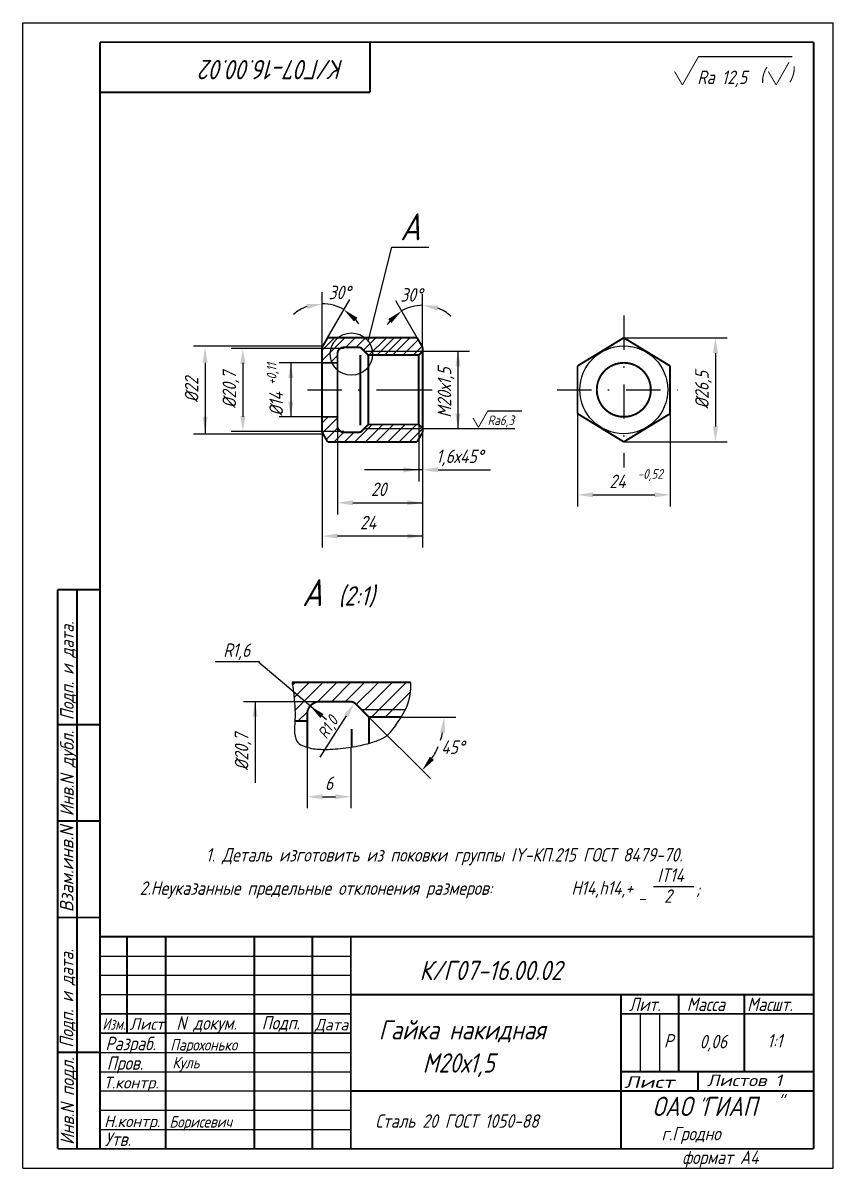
# Model space of a CAD drawing. Extents: x 143 to 1410, y 455 to 1060.
# Drawn here: x 1199.5 to 1409.5, y 454.8 to 751.8 of the extents above; entities that cross this region are included whole.
import ezdxf
from ezdxf.enums import TextEntityAlignment as Align

# ---------------------------------------------------------------- set-up
doc = ezdxf.new("R2010")
doc.units = 0
doc.header["$LTSCALE"] = 0.7
doc.header["$MEASUREMENT"] = 0
doc.linetypes.add('DASHDOT', pattern=[25.4, 12.7, -6.35, 0, -6.35])
doc.layers.get('0').update_dxf_attribs({"linetype": 'CONTINUOUS'})
doc.layers.get('DEFPOINTS').update_dxf_attribs({"linetype": 'CONTINUOUS'})
doc.styles.add('ROMANC', font='romanc', dxfattribs={"width": 0.8, "oblique": 15, "height": 3.5})
doc.dimstyles.get("Standard").update_dxf_attribs({"dimtxt": 0.18, "dimasz": 0.18, "dimexe": 0.18, "dimexo": 0.0625, "dimgap": 0.09, "dimtad": 0, "dimtih": 1, "dimtoh": 1, "dimdec": 4, "dimzin": 0, "dimdsep": 46, "dimtxsty": 'Standard', "dimcen": 0.09, "dimadec": 0, "dimazin": 0, "dimtfac": 1, "dimtdec": 4, "dimtofl": 0, "dimtmove": 0, "dimatfit": 3, "dimfxl": 0, "dimtolj": 1, "dimtzin": 0, "dimarcsym": 0})

# ---------------------------------------------------------------- blocks, each defined once
blk = doc.blocks.new('*D14')
at = {"color": 0, "linetype": 'ByBlock'}
for p, q in [((1506.78, 571.76), (1522.7, 555.84)), ((1515.13, 571.76), (1529.29, 571.76))]:
    blk.add_line(p, q, dxfattribs=at)
for start, end in [(342.2395, 348.2338), (326.7662, 337.006)]:
    blk.add_arc((1506.78, 571.76), 19.51, start, end, dxfattribs=at)
for points in [[(1525.22, 567.85), (1526.55, 567.71), (1526.29, 571.76)], [(1523.62, 560.64), (1522.58, 561.48), (1520.58, 557.96)]]:
    blk.add_solid(points, dxfattribs=at)
at = {"layer": 'DEFPOINTS', "color": 0, "linetype": 'ByBlock'}
for p in [(1503.37, 575.17), (1506.78, 571.76), (1506.78, 571.76), (1515.13, 571.76), (1521.73, 559.22)]:
    blk.add_point(p, dxfattribs=at)
at = {"color": 0, "linetype": 'ByBlock', "style": 'ROMANC', "oblique": 15, "width": 0.8}
blk.add_text('45%%D', height=3.5, dxfattribs=at).set_placement((1528.5, 563.95), align=Align.MIDDLE_CENTER)
blk = doc.blocks.new('*D15')
at = {"color": 0, "linetype": 'ByBlock'}
for p, q in [((1572.84, 670.13), (1599.59, 670.13)), ((1596.59, 666.13), (1596.59, 647.13)), ((1572.84, 643.13), (1599.59, 643.13))]:
    blk.add_line(p, q, dxfattribs=at)
for points in [[(1595.93, 666.13), (1597.26, 666.13), (1596.59, 670.13)], [(1595.93, 647.13), (1597.26, 647.13), (1596.59, 643.13)]]:
    blk.add_solid(points, dxfattribs=at)
at = {"layer": 'DEFPOINTS', "color": 0, "linetype": 'ByBlock'}
for p in [(1572.84, 670.13), (1572.84, 643.13), (1596.59, 643.13)]:
    blk.add_point(p, dxfattribs=at)
at = {"color": 0, "linetype": 'ByBlock', "style": 'ROMANC', "oblique": 15, "width": 0.8}
blk.add_text('%%C26,5', height=3.5, rotation=90, dxfattribs=at).set_placement((1593.09, 656.63), align=Align.MIDDLE_CENTER)

msp = doc.modelspace()

# ---------------------------------------------------------------- linework, layer by layer
for p, q in [((1199.54803, 454.79242), (1199.54803, 751.79242)), ((1199.54803, 751.79242), (1409.54803, 751.79242)), ((1409.54803, 454.79242), (1409.54803, 751.79242)), ((1289.036, 669.207), (1295.142, 693.616)), ((1295.142, 693.616), (1304.738, 693.616)), ((1288.093, 666.634), (1290.999, 666.634)), ((1288.093, 666.634), (1299.068, 666.634)), ((1289.093, 665.634), (1299.068, 665.634)), ((1299.068, 666.634), (1303.162, 666.634)), ((1289.093, 647.634), (1299.068, 647.634)), ((1288.093, 646.634), (1290.999, 646.634)), ((1288.093, 646.634), (1299.068, 646.634)), ((1288.093, 646.634), (1296.659, 646.634)), ((1299.068, 646.634), (1302.728, 646.634)), ((1260.854, 586.061), (1249.342, 586.061)), ((1287.242, 573.757), (1298.7184, 573.757)), ((1287.242, 573.757), (1298.7184, 573.757)), ((1289.242, 571.757), (1297.59296, 571.757)), ((1362.96124, 527.78841), (1373.45251, 527.78841)), ((1359.54803, 494.79242), (1359.54803, 479.79242)), ((1364.54803, 494.79242), (1364.54803, 479.79242)), ((1199.54803, 454.79242), (1409.54803, 454.79242))]:
    msp.add_line(p, q)
at = {"color": 0, "linetype": 'ByBlock'}
for p, q in [((1277.093, 667.634), (1277.093, 681.93714)), ((1303.162, 667.634), (1303.162, 681.55244)), ((1278.53638, 670.134), (1284.24457, 680.02089)), ((1301.71862, 670.134), (1296.20278, 679.68772)), ((1277.093, 667.93), (1243.769, 667.93)), ((1282.693, 667.348), (1253.555, 667.348)), ((1303.162, 666.634), (1315.313, 666.634)), ((1312.313, 666.634), (1312.313, 646.646)), ((1246.769, 663.634), (1246.769, 645.12)), ((1256.555, 663.634), (1256.555, 649.634)), ((1277.093, 663.634), (1265.987, 663.634)), ((1268.987, 663.634), (1268.987, 649.634)), ((1303.162, 656.634), (1303.162, 624.327)), ((1343.303, 650.44934), (1343.303, 626.393)), ((1367.303, 650.44934), (1367.303, 626.393)), ((1277.093, 649.634), (1265.987, 649.634)), ((1281.093, 649.634), (1281.093, 624.327)), ((1302.162, 647.634), (1302.162, 632.891)), ((1277.093, 645.12), (1243.769, 645.12)), ((1282.693, 645.824), (1253.555, 645.824)), ((1277.093, 645.824), (1277.093, 615.703)), ((1303.162, 646.634), (1303.162, 632.891)), ((1303.425, 646.646), (1327.087, 646.646)), ((1303.162, 640.206), (1303.162, 615.703)), ((1303.162, 635.891), (1288.093, 635.891)), ((1303.162, 635.891), (1302.162, 635.891)), ((1307.162, 635.891), (1320.713, 635.891)), ((1285.093, 627.327), (1303.162, 627.327)), ((1347.303, 629.393), (1363.303, 629.393)), ((1303.162, 618.703), (1281.093, 618.703)), ((1267.38217, 580.27205), (1260.70474, 585.95833)), ((1278.23411, 571.0309), (1267.38217, 580.27205)), ((1276.442, 575.757), (1256.725, 575.757)), ((1259.725, 575.757), (1259.725, 563.9174)), ((1259.725, 575.757), (1259.725, 555.9174)), ((1277.05108, 572.03833), (1276.442, 572.557)), ((1283.33915, 572.0701), (1281.19032, 568.69631)), ((1281.19032, 568.69631), (1276.5027, 561.33649)), ((1273.242, 563.9174), (1273.242, 548.098)), ((1284.555, 563.955), (1284.555, 548.098)), ((1259.725, 555.9174), (1259.725, 554.707)), ((1277.242, 551.098), (1280.555, 551.098))]:
    msp.add_line(p, q, dxfattribs=at)
at = {"linetype": 'DASHDOT'}
for p, q in [((1355.303, 675.929), (1355.303, 636.469)), ((1273.301, 656.634), (1299.068, 656.634)), ((1299.068, 656.634), (1305.631, 656.634)), ((1338.021, 656.634), (1370.161, 656.634))]:
    msp.add_line(p, q, dxfattribs=at)
at = {"color": 0}
for p, q in [((1277.093, 666.94311), (1280.28389, 670.134)), ((1277.093, 664.24903), (1282.97797, 670.134)), ((1283.17205, 667.634), (1285.67205, 670.134)), ((1285.86612, 667.634), (1288.36612, 670.134)), ((1287.8266, 666.9004), (1291.0602, 670.134)), ((1289.25428, 665.634), (1293.75428, 670.134)), ((1291.24228, 665.634), (1295.74228, 670.134)), ((1293.23028, 665.634), (1297.73028, 670.134)), ((1295.32328, 665.634), (1299.82328, 670.134)), ((1298.01735, 665.634), (1302.01098, 669.62763)), ((1279.17205, 663.634), (1281.093, 665.55495)), ((1300.71143, 665.634), (1302.99708, 667.91965)), ((1277.093, 648.08457), (1278.64243, 649.634)), ((1277.18213, 645.47962), (1281.093, 649.39049)), ((1285.61282, 643.134), (1290.11282, 647.634)), ((1288.30689, 643.134), (1292.80689, 647.634)), ((1291.11389, 643.134), (1295.61389, 647.634)), ((1294.15389, 643.134), (1298.65389, 647.634)), ((1297.06997, 643.134), (1301.56997, 647.634)), ((1278.16823, 643.77165), (1281.16288, 646.7663)), ((1280.22466, 643.134), (1282.72466, 645.634)), ((1282.91874, 643.134), (1285.41874, 645.634)), ((1299.76405, 643.134), (1303.162, 646.53195)), ((1269.41368, 580.0419), (1270.12879, 580.757)), ((1269.8297, 576.86581), (1273.72089, 580.757)), ((1272.48373, 575.92773), (1277.31299, 580.757)), ((1275.9051, 575.757), (1280.9051, 580.757)), ((1279.4972, 575.757), (1284.4972, 580.757)), ((1283.0893, 575.757), (1288.0893, 580.757)), ((1285.9617, 575.0373), (1291.6814, 580.757)), ((1288.27351, 573.757), (1295.27351, 580.757)), ((1289.86561, 571.757), (1298.86561, 580.757)), ((1293.45771, 571.757), (1299.99268, 578.29197)), ((1270.06665, 573.51066), (1272.31299, 575.757)), ((1270.9051, 570.757), (1273.29727, 573.14917))]:
    msp.add_line(p, q, dxfattribs=at)
at = {"linetype": 'Continuous'}
for p, q in [((1219.54803, 509.79242), (1284.54803, 509.79242)), ((1219.54803, 504.79242), (1284.54803, 504.79242)), ((1219.54803, 499.79242), (1284.54803, 499.79242)), ((1219.54803, 484.79242), (1284.54803, 484.79242)), ((1219.54803, 479.79242), (1284.54803, 479.79242)), ((1219.54803, 474.79242), (1284.54803, 474.79242)), ((1219.54803, 469.79242), (1284.54803, 469.79242)), ((1219.54803, 464.79242), (1284.54803, 464.79242))]:
    msp.add_line(p, q, dxfattribs=at)
for points, const_width in [([(1219.54803, 459.79242), (1219.54803, 746.79242)], 0.5), ([(1219.54803, 746.79242), (1404.54803, 746.79242)], 0.5), ([(1289.52898, 733.79242), (1289.52898, 746.79242)], 0.5), ([(1404.54803, 459.79242), (1404.54803, 746.79242)], 0.5), ([(1370.49273, 735.70443), (1374.65828, 743.044)], 0.25), ([(1374.65828, 743.044), (1399.019, 743.044)], 0.3), ([(1394.78973, 735.70443), (1398.12895, 741.58803)], 0.25), ([(1368.4591, 739.20443), (1370.49273, 735.70443)], 0.25), ([(1392.7561, 739.20443), (1394.78973, 735.70443)], 0.25), ([(1219.52898, 733.79242), (1289.52898, 733.79242)], 0.5), ([(1277.093, 667.634), (1278.53638, 670.134)], 0.5), ([(1278.53638, 670.134), (1299.068, 670.134)], 0.5), ([(1299.068, 670.134), (1301.71862, 670.134)], 0.5), ([(1303.162, 667.634), (1301.71862, 670.134)], 0.5), ([(1343.303, 662.81866), (1355.303, 670.134)], 0.5), ([(1355.303, 670.134), (1367.303, 662.81866)], 0.5), ([(1277.093, 667.634), (1277.093, 656.634)], 0.5), ([(1281.093, 666.034), (1281.093, 647.234)], 0.5), ([(1281.093, 665.134), (1281.093, 648.134)], 0.5), ([(1282.693, 667.634), (1286.67879, 667.634)], 0.5), ([(1287.037, 665.634), (1287.037, 647.432)], 0.5), ([(1287.38589, 667.34111), (1289.093, 665.634)], 0.5), ([(1289.093, 665.634), (1289.093, 647.432)], 0.5), ([(1289.093, 665.634), (1302.162, 665.634)], 0.5), ([(1299.068, 665.634), (1302.162, 665.634)], 0.5), ([(1303.162, 666.634), (1302.162, 665.634)], 0.5), ([(1302.162, 665.634), (1302.162, 647.634)], 0.5), ([(1303.162, 667.634), (1303.162, 656.634)], 0.5), ([(1277.093, 663.634), (1281.093, 663.634)], 0.5), ([(1343.303, 662.81866), (1343.303, 650.44934)], 0.5), ([(1367.303, 662.81866), (1367.303, 650.44934)], 0.5), ([(1277.093, 656.634), (1277.093, 645.634)], 0.5), ([(1303.162, 656.634), (1303.162, 645.634)], 0.5), ([(1317.62173, 646.90143), (1320.03299, 651.15)], 0.25), ([(1320.03299, 651.15), (1328.90558, 651.15)], 0.3), ([(1343.303, 650.44934), (1355.303, 643.134)], 0.5), ([(1367.303, 650.44934), (1355.303, 643.134)], 0.5), ([(1277.093, 649.634), (1281.093, 649.634)], 0.5), ([(1287.38589, 645.92689), (1289.093, 647.634)], 0.5), ([(1289.093, 647.634), (1302.162, 647.634)], 0.5), ([(1299.068, 647.634), (1302.162, 647.634)], 0.5), ([(1303.162, 646.634), (1302.162, 647.634)], 0.5), ([(1316.21936, 649.315), (1317.62173, 646.90143)], 0.25), ([(1277.093, 645.634), (1278.53638, 643.134)], 0.5), ([(1282.693, 645.634), (1286.67879, 645.634)], 0.5), ([(1303.162, 645.634), (1301.71862, 643.134)], 0.5), ([(1278.53638, 643.134), (1299.068, 643.134)], 0.5), ([(1299.068, 643.134), (1301.71862, 643.134)], 0.5), ([(1208.54803, 459.79242), (1208.54803, 604.79242)], 0.5), ([(1208.54803, 604.79242), (1219.54803, 604.79242)], 0.5), ([(1213.54803, 459.79242), (1213.54803, 604.79242)], 0.5), ([(1269.30143, 580.757), (1300.09515, 580.757)], 0.5), ([(1276.442, 575.757), (1284.41357, 575.757)], 0.5), ([(1285.82779, 575.17121), (1289.242, 571.757)], 0.5), ([(1270.04001, 570.757), (1273.242, 570.757)], 0.5), ([(1273.242, 572.557), (1273.242, 563.9174)], 0.5), ([(1273.242, 570.757), (1273.242, 563.9174)], 0.5), ([(1289.242, 571.757), (1289.242, 564.95719)], 0.5), ([(1289.242, 571.757), (1297.59296, 571.757)], 0.5), ([(1208.54803, 569.79242), (1219.54803, 569.79242)], 0.5), ([(1284.78, 568.692), (1284.78, 563.99092)], 0.5), ([(1208.54803, 544.79242), (1219.54803, 544.79242)], 0.5), ([(1208.54803, 519.79242), (1219.54803, 519.79242)], 0.5), ([(1219.54803, 514.79242), (1219.54803, 459.79242)], 0.5), ([(1226.54803, 514.79242), (1226.54803, 489.79242)], 0.5), ([(1236.54803, 514.79242), (1236.54803, 459.79242)], 0.5), ([(1259.54803, 514.79242), (1259.54803, 459.79242)], 0.5), ([(1274.54803, 514.79242), (1274.54803, 459.79242)], 0.5), ([(1284.54803, 514.79242), (1284.54803, 459.79242)], 0.5), ([(1354.54803, 499.79242), (1354.54803, 459.79242)], 0.5), ([(1369.54803, 499.79242), (1369.54803, 479.79242)], 0.5), ([(1386.54803, 499.79242), (1386.54803, 479.79242)], 0.5), ([(1208.54803, 484.79242), (1219.54803, 484.79242)], 0.5), ([(1374.54803, 479.79242), (1374.54803, 474.79242)], 0.5), ([(1284.54803, 474.79242), (1404.54803, 474.79242)], 0.5), ([(1208.54803, 459.79242), (1404.54803, 459.79242)], 0.5), ([(1219.54803, 459.79242), (1404.54803, 459.79242)], 0.5)]:
    msp.add_lwpolyline(points, dxfattribs=dict(const_width=const_width))
at = {"const_width": 0.5}
for points in [[(1282.693, 667.634, 0.414213562), (1281.093, 666.034, 0.414213562)], [(1287.38589, 667.34111, 0.198912367), (1286.67879, 667.634, 0.198912367)], [(1348.303, 656.634, -1), (1362.303, 656.634, -1)], [(1348.303, 656.634, 1), (1362.303, 656.634, 1)], [(1281.093, 647.234, 0.414213562), (1282.693, 645.634, 0.414213562)], [(1286.67879, 645.634, 0.198912367), (1287.38589, 645.92689, 0.198912367)], [(1276.442, 575.757, 0.414213562), (1273.242, 572.557, 0.414213562)], [(1285.82779, 575.17121, 0.198912367), (1284.41357, 575.757, 0.198912367)]]:
    msp.add_lwpolyline(points, format="xyb", dxfattribs=at)
msp.add_lwpolyline([(1269.30143, 580.757, -0.002334576), (1269.42679, 579.95577, -0.012135459), (1269.883, 576.362, -0.047303946), (1269.93642, 569.20234, 0.105400409), (1270.334, 565.985, 0.196080498), (1271.55961, 564.58823, 0.090841839), (1275.3, 563.504, 0.037428593), (1279.17072, 563.40283, 0.02675764), (1284.555, 563.955, 0.028785518), (1289.46089, 565.01734, 0.042113785), (1292.681, 566.211, 0.112732783), (1294.90294, 567.9486, 0.047810611), (1298.549, 573.429, 0.088406399), (1299.90814, 577.598, 0.039852824), (1300.09515, 580.757)], format="xyb")
at = {"linetype": 'Continuous', "const_width": 0.5}
for points in [[(1219.54803, 514.79242), (1404.54803, 514.79242)], [(1284.54803, 499.79242), (1404.54803, 499.79242)], [(1219.54803, 494.79242), (1284.54803, 494.79242)], [(1354.54803, 494.79242), (1404.54803, 494.79242)], [(1219.54803, 489.79242), (1284.54803, 489.79242)], [(1354.54803, 479.79242), (1404.54803, 479.79242)]]:
    msp.add_lwpolyline(points, dxfattribs=at)
for centre, radius in [((1284.709, 665.889), 5.49552), ((1355.303, 656.634), 11.39389)]:
    msp.add_circle(centre, radius)
at = {"color": 0, "linetype": 'ByBlock'}
for centre, radius, start, end in [((1277.093, 667.634), 11.30314, 110.38337, 130.7667399), ((1277.093, 667.634), 11.30314, 60, 90), ((1303.162, 667.634), 10.91844, 90, 120), ((1303.162, 667.634), 10.91844, 47.7806751, 68.8903375), ((1277.093, 667.634), 11.30314, 32.9343471, 39.61663), ((1303.178, 667.634), 10.91844, 141.1096625, 147.2260966)]:
    msp.add_arc(centre, radius, start, end, dxfattribs=at)
for points in [[(1273.03815, 678.88552), (1273.27408, 677.57323), (1277.093, 678.93714)], [(1285.3699, 674.33216), (1286.23036, 675.35068), (1282.74457, 677.42281)], [(1306.9722, 677.16434), (1307.21644, 678.47512), (1303.162, 678.55244)], [(1294.23019, 674.99546), (1295.0971, 673.98242), (1297.70278, 677.08964)], [(1246.10233, 663.634), (1247.43567, 663.634), (1246.769, 667.634)], [(1255.88833, 663.348), (1257.22167, 663.348), (1256.555, 667.348)], [(1311.64633, 662.759), (1312.97967, 662.759), (1312.313, 666.759)], [(1268.32033, 659.664), (1269.65367, 659.664), (1268.987, 663.664)], [(1268.32033, 653.591), (1269.65367, 653.591), (1268.987, 649.591)], [(1246.10233, 649.634), (1247.43567, 649.634), (1246.769, 645.634)], [(1255.88833, 649.824), (1257.22167, 649.824), (1256.555, 645.824)], [(1311.64633, 650.408), (1312.97967, 650.408), (1312.313, 646.408)], [(1298.162, 636.55767), (1298.162, 635.22433), (1302.162, 635.891)], [(1307.162, 636.55767), (1307.162, 635.22433), (1303.162, 635.891)], [(1347.303, 630.05967), (1347.303, 628.72633), (1343.303, 629.393)], [(1363.303, 630.05967), (1363.303, 628.72633), (1367.303, 629.393)], [(1285.093, 627.99367), (1285.093, 626.66033), (1281.093, 627.327)], [(1299.162, 627.99367), (1299.162, 626.66033), (1303.162, 627.327)], [(1281.093, 619.36967), (1281.093, 618.03633), (1277.093, 618.703)], [(1299.162, 619.36967), (1299.162, 618.03633), (1303.162, 618.703)], [(1259.05833, 571.8734), (1260.39167, 571.8734), (1259.725, 575.8734)], [(1276.61885, 571.53076), (1277.48331, 572.54589), (1274.00568, 574.63169)], [(1283.90145, 571.71196), (1282.77685, 572.42824), (1285.48799, 575.4439)], [(1277.242, 551.76467), (1277.242, 550.43133), (1273.242, 551.098)], [(1280.555, 551.76467), (1280.555, 550.43133), (1284.555, 551.098)]]:
    msp.add_solid(points, dxfattribs=at)
at = {"layer": 'DEFPOINTS', "color": 0, "linetype": 'ByBlock'}
for p in [(1279.114, 678.755), (1281.93, 677.347), (1301.613, 678.442), (1278.53638, 670.134), (1278.53638, 670.134), (1301.71862, 670.134), (1277.093, 667.634), (1277.093, 667.634), (1277.093, 667.634), (1277.093, 667.634), (1277.093, 667.634), (1282.693, 667.634), (1303.162, 667.634), (1303.162, 667.634), (1303.162, 666.634), (1277.093, 663.634), (1277.093, 656.634), (1277.093, 656.634), (1303.162, 656.634), (1343.303, 650.44934), (1367.303, 650.44934), (1268.987, 649.634), (1277.093, 649.634), (1302.162, 647.634), (1303.162, 647.634), (1312.313, 647.634), (1277.093, 645.634), (1282.693, 645.634), (1303.162, 646.634), (1281.093, 644.206), (1277.093, 640.206), (1303.162, 640.206), (1303.162, 640.206), (1302.162, 635.891), (1303.162, 627.327), (1367.303, 629.393), (1277.093, 618.703), (1274.00568, 574.63169), (1276.442, 575.757), (1284.41357, 573.757), (1285.48799, 575.4439), (1276.442, 572.557), (1259.725, 563.9174), (1273.242, 563.9174), (1273.242, 563.9174), (1284.555, 563.955), (1278.832, 553.757), (1278.832, 553.757), (1284.555, 551.098)]:
    msp.add_point(p, dxfattribs=at)

# ---------------------------------------------------------------- texts
at = {"style": 'ROMANC', "oblique": 15, "width": 0.8}
for s, height, rotation, p in [('К/Г07-16.00.02', 5, 180, (1282.75799, 742.16723)), ('Подп. и дата.', 3.5, 90, (1212.72636, 570.9794)), ('Подп. и дата.', 3.5, 90, (1212.62826, 486.01922))]:
    msp.add_text(s, height=height, rotation=rotation, dxfattribs=at).set_placement(p)
for s, height, p in [('(', 3.5, (1390.60459, 736.53221)), (')', 3.5, (1398.09895, 736.66608)), ('IT14', 3.5, (1364.01037, 529.01157)), ('2.Неуказанные предельные отклонения размеров:', 3.5, (1229.81908, 525.65902)), ('H14,h14,+', 3.5, (1341.73637, 525.70844)), ('2', 3.5, (1365.75891, 523.59474)), (';', 3.5, (1373.97707, 525.3421)), ('-', 3.5, (1358.90431, 523.06899)), ('К/Г07-16.00.02', 5, (1302.35769, 503.55317)), ('Лит.', 3.5, (1356.64755, 495.51088)), ('Масса', 3.5, (1371.61886, 495.51088)), ('Масшт.', 3.5, (1387.27069, 495.51088)), ('N докум.', 3.5, (1239.32899, 490.67012)), ('Подп.', 3.5, (1261.43982, 490.73158)), ('Гайка накидная', 5, (1291.77971, 488.15243)), ('Разраб.', 3.5, (1220.91758, 485.36035)), ('Парохонько', 3, (1237.74976, 485.2684)), ('Р', 3.5, (1365.71215, 486.05181)), ('0,06', 3.5, (1374.95845, 485.85181)), ('1:1', 3.5, (1392.50099, 486.05181)), ('М20х1,5', 5, (1303.15871, 479.55443)), ('Пров.', 3.5, (1221.28828, 480.29754)), ('Куль', 3, (1238.29638, 480.65409)), ('ОАО ГИАП', 5, (1362.71294, 468.30329)), ('"', 3.5, (1374.7385, 468.94544)), ('"', 3.5, (1395.03789, 469.81982)), ('Борисевич', 3, (1237.50347, 465.29799)), ('Сталь 20 ГОСТ 1050-88', 3.5, (1290.8895, 465.25042)), ('Утв.', 3.5, (1220.79401, 460.54023)), ('г.Гродно', 3.5, (1365.08222, 461.98946)), ('формат А4', 3.5, (1370.41567, 455.84988))]:
    msp.add_text(s, height=height, dxfattribs=at).set_placement(p)
at = {"color": 0, "linetype": 'ByBlock', "style": 'ROMANC', "oblique": 15, "width": 0.8}
for s, height, p in [('Ra 12,5', 3.5, (1380.80859, 737.681)), ('А', 7, (1299.962, 698.925)), ('30%%D', 3.5, (1281.617, 681.882)), ('30%%d', 3.5, (1300.221, 681.257)), ('Ra6,3', 2.5, (1323.42259, 648.732)), ('1,6х45%%D', 3.5, (1312.75097, 639.391)), ('-0,52', 2.5, (1362.14231, 634.811)), ('24', 3.5, (1353.671, 632.893)), ('20', 3.5, (1291.755, 630.827)), ('24', 3.5, (1288.994, 622.203)), ('А', 7, (1274.532, 604.031)), ('(2:1)', 5, (1285.992, 603.189)), ('R1,6', 3.5, (1254.9715, 589.109)), ('6', 3.5, (1278.8985, 554.598)), ('1. Деталь изготовить из поковки группы IY-КП.215 ГОСТ 8479-70.', 3.5, (1308.76227, 536.033))]:
    msp.add_text(s, height=height, dxfattribs=at).set_placement(p, align=Align.MIDDLE_CENTER)
for s, height, rotation, p in [('+0,11', 2.5, 90, (1264.004, 660.72631)), ('М20х1,5', 3.5, 90, (1308.813, 655.91476)), ('%%C22', 3.5, 90, (1243.269, 656.634)), ('%%C20,7', 3.5, 90, (1253.055, 656.634)), ('%%C14', 3.5, 90, (1265.192, 652.94025)), ('R1,0', 3, 57.5061296, (1278.57658, 569.10946)), ('%%C20,7', 3.5, 90, (1256.225, 562.74298))]:
    msp.add_text(s, height=height, rotation=rotation, dxfattribs=at).set_placement(p, align=Align.MIDDLE_CENTER)
at = {"style": 'ROMANC', "oblique": 15}
for s, width, p, p2 in [('Инв.N дубл.', 0.696626, (1212.72636, 546.03148), (1212.72636, 568.20741)), ('Взам.инв.N', 0.776513, (1212.62826, 521.13694), (1212.62826, 543.5264)), ('Инв.N подл.', 0.704992, (1212.80339, 460.80816), (1212.80339, 483.48541))]:
    msp.add_text(s, height=3.5, rotation=90, dxfattribs=dict(at, width=width)).set_placement(p, p2, align=Align.FIT)
for s, width, p, p2 in [('Изм.', 0.642754, (1220.1463, 490.64062), (1226.11473, 490.64062)), ('Лист', 0.693042, (1227.21301, 490.64608), (1236.12355, 490.64608)), ('Дата', 0.651393, (1275.20507, 490.49151), (1283.85929, 490.49151)), ('Т.контр.', 0.698235, (1220.46847, 475.45513), (1234.73241, 475.45513)), ('Лист', 1.011317, (1355.42503, 475.59328), (1368.42768, 475.59328)), ('Листов 1', 0.875179, (1376.8278, 476.04178), (1396.33178, 476.04178)), ('Н.контр.', 0.686802, (1220.59698, 465.43858), (1235.11793, 465.43858))]:
    msp.add_text(s, height=3, dxfattribs=dict(at, width=width)).set_placement(p, p2, align=Align.FIT)

# ---------------------------------------------------------------- dimensions: what is measured, and where the dimension line sits
dim = msp.add_linear_dim(base=(1379.056, 643.134), p1=(1355.303, 670.134), p2=(1355.303, 643.134), angle=90, text='%%C26,5', dimstyle='Standard')
dim.commit()
dim.dimension.update_dxf_attribs({"geometry": '*D15', "text_midpoint": (1375.556, 656.634), "insert": (-217.538, 0)})
dim = msp.add_angular_dim_2l(base=(1304.192, 559.218), line1=((1285.82779, 575.17121), (1289.242, 571.757)), line2=((1289.242, 571.757), (1297.59296, 571.757)), text='45%%D', dimstyle='Standard')
dim.commit()
dim.dimension.update_dxf_attribs({"geometry": '*D14', "text_midpoint": (1310.964, 563.955), "dimtype": 130, "insert": (-217.538, 0)})

doc.saveas('drawing.dxf')
